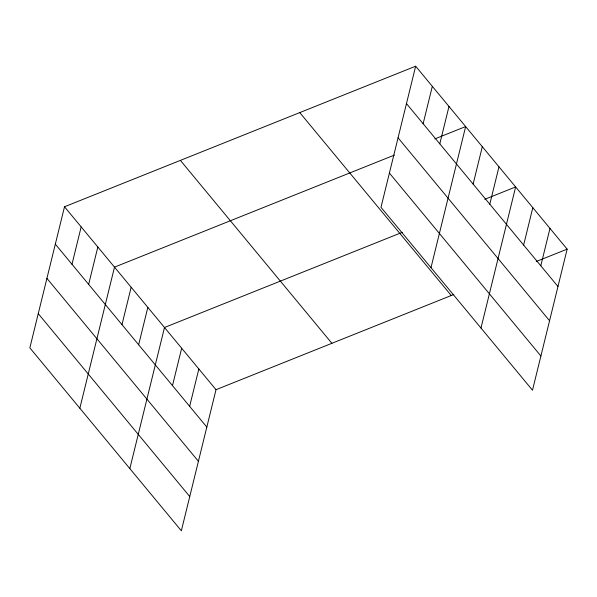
<?xml version="1.0" encoding="UTF-8"?>
<svg xmlns="http://www.w3.org/2000/svg" width="597" height="597" viewBox="0 0 597 597"><rect width="100%" height="100%" fill="white"/><g stroke="black" fill="none" stroke-linecap="round" stroke-linejoin="round"><path stroke-width="0.9" d="M64.506 206.771L29.85 347.864L181.346 530.793L216.01 389.692L64.506 206.771L415.654 66.207L567.15 249.136L532.494 390.229L380.99 207.308L415.654 66.207M71.991 264.277L81.17 226.89M88.654 284.396L97.833 247.016M79.841 408.229L114.505 267.135L394.401 155.093M121.982 324.641L131.168 287.254M138.653 344.76L147.832 307.38M129.84 468.6L164.496 327.499L402.341 232.293M172.488 385.61L181.667 348.23M189.652 406.348L198.838 368.961M423.131 123.713L432.318 86.334M439.802 143.832L448.981 106.453M430.989 267.672L465.645 126.571L434.743 138.944M473.13 184.077L482.309 146.698M489.794 204.196L498.973 166.817M480.981 328.037L515.644 186.936L484.742 199.308M523.629 245.054L532.808 207.666M540.8 265.784L549.979 228.405M216.01 389.692L453.847 294.485M536.248 261.501L567.15 249.136M406.467 103.587L557.971 286.515M398.065 137.817L549.561 320.738M389.401 173.078L540.897 356.006M299.776 112.594L451.272 295.515M180.384 160.384L331.887 343.312M55.327 244.151L206.823 427.079M46.917 278.381L198.42 461.302M38.26 313.641L189.756 496.562"/></g></svg>
